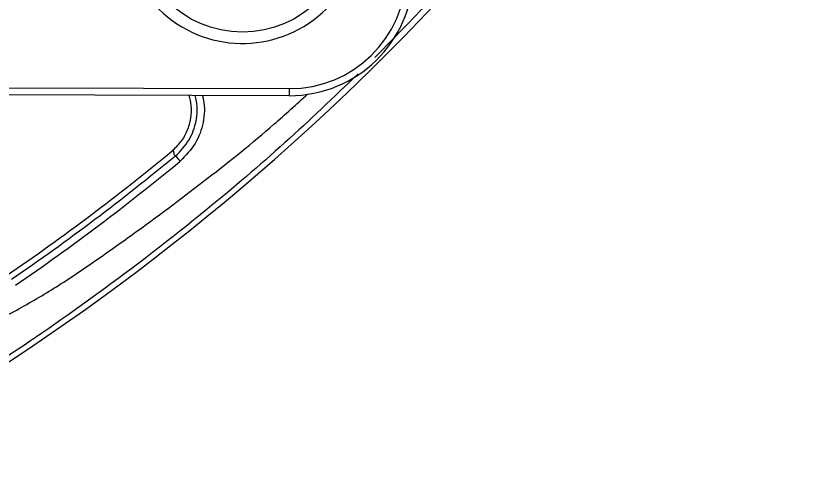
# Model space of a CAD drawing. Extents: x 6 to 134, y 3 to 97.
# Drawn here: x 131.025 to 132.67, y 37.679 to 38.666 of the extents above; entities that cross this region are included whole.
import ezdxf

# ---------------------------------------------------------------- set-up
doc = ezdxf.new("R2010")
doc.units = 0
doc.header["$MEASUREMENT"] = 0
doc.layers.add('OBJECT', color=7, linetype='CONTINUOUS')

msp = doc.modelspace()

# ---------------------------------------------------------------- linework, layer by layer
at = {"layer": 'OBJECT'}
for p, q in [((130.354, 38.5159), (131.6005, 38.5128)), ((131.6002, 38.498), (130.3364, 38.5012))]:
    msp.add_line(p, q, dxfattribs=at)
msp.add_circle((131.5019, 38.8578), 0.226, dxfattribs=at)
for centre, radius, start, end in [((128.8466, 41.5165), 3.0068, 273.8025, 340.2009), ((128.2573, 42.1288), 5.014, 297.4419, 331.6393), ((131.5019, 38.8578), 0.25, 141.3906, 128.3243), ((131.6009, 38.758), 0.26, 269.8575, 358.8575), ((131.6011, 38.7578), 0.245, 269.8575, 358.8575), ((131.3015, 38.5099), 0.299, 357.7218, 0.5614), ((128.2573, 42.1288), 4.861, 304.4383, 309.5727), ((128.2573, 42.1288), 4.8733, 304.4905, 309.5615), ((128.2573, 42.1288), 4.8883, 304.4906, 309.5614)]:
    msp.add_arc(centre, radius, start, end, dxfattribs=at)
for points, knots in [([(131.6083, 40.4874), (131.5745, 40.4036), (131.5063, 40.2345), (131.3739, 39.9924), (131.2182, 39.7591), (131.038, 39.5389), (130.8353, 39.335), (130.6127, 39.1512), (130.3733, 38.9901), (130.1203, 38.8536), (129.8579, 38.7434), (129.59, 38.6604), (129.3203, 38.6022), (129.1388, 38.5848), (129.0488, 38.5762)], [0, 0, 0, 0, 0.080321, 0.16194, 0.244772, 0.329378, 0.414487, 0.5, 0.585518, 0.670628, 0.755228, 0.838065, 0.919682, 1, 1, 1, 1]), ([(132.6602, 39.7552), (132.6215, 39.6857), (132.5468, 39.5515), (132.4132, 39.3415), (132.2679, 39.1354), (132.1236, 38.953), (131.9658, 38.7683), (131.8539, 38.6538), (131.7801, 38.5783)], [0, 0, 0, 0, 0.161716, 0.312424, 0.506122, 0.674313, 0.785455, 1, 1, 1, 1]), ([(131.7449, 38.5439), (131.694, 38.4952), (131.5913, 38.3968), (131.4088, 38.2415), (131.2093, 38.0871), (130.9906, 37.9364), (130.7791, 37.8043), (130.6303, 37.7244), (130.5572, 37.6851)], [0, 0, 0, 0, 0.143335, 0.289509, 0.487699, 0.65642, 0.830934, 1, 1, 1, 1]), ([(130.6716, 37.8783), (130.7028, 37.8923), (130.7644, 37.9199), (130.856, 37.9612), (130.9456, 38.004), (131.0326, 38.0494), (131.1176, 38.0991), (131.1992, 38.1554), (131.304, 38.2295), (131.428, 38.3227), (131.5475, 38.4183), (131.6152, 38.4799), (131.6386, 38.5012)], [0, 0, 0, 0, 0.088661, 0.175118, 0.26055, 0.346296, 0.429657, 0.51559, 0.603283, 0.762645, 0.917917, 1, 1, 1, 1]), ([(131.3541, 38.3819), (131.3606, 38.3881), (131.3737, 38.4005), (131.3869, 38.4244), (131.3944, 38.4504), (131.3957, 38.4758), (131.3918, 38.4916), (131.39, 38.4985)], [0, 0, 0, 0, 0.208535, 0.416876, 0.624933, 0.833324, 1, 1, 1, 1]), ([(131.3611, 38.3718), (131.3611, 38.3718), (131.3724, 38.3812), (131.3915, 38.4036), (131.4064, 38.4441), (131.4079, 38.4771), (131.4034, 38.4946), (131.4023, 38.4985)], [0, 0, 0, 0, 0.0000169, 0.3139612, 0.6134008, 0.9127486, 1, 1, 1, 1]), ([(131.4177, 38.4985), (131.4185, 38.4953), (131.4232, 38.4769), (131.4212, 38.4414), (131.4052, 38.3952), (131.3824, 38.3721), (131.3707, 38.3603)], [0, 0, 0, 0, 0.064693, 0.371444, 0.678286, 1, 1, 1, 1]), ([(131.3611, 38.3718), (131.3602, 38.3721), (131.3584, 38.3726), (131.3581, 38.3757), (131.3581, 38.3789), (131.3575, 38.3817), (131.3552, 38.3818), (131.3541, 38.3819)], [0, 0, 0, 0, 0.1989044, 0.3797239, 0.6199294, 0.801631, 1, 1, 1, 1])]:
    msp.add_open_spline(points, degree=3, knots=knots, dxfattribs=at)
msp.add_open_spline([(131.3611, 38.3718), (131.3613, 38.3716), (131.3616, 38.3712), (131.3638, 38.3686), (131.367, 38.3648), (131.3695, 38.3618), (131.3707, 38.3603)], degree=3, dxfattribs=at)

doc.saveas('drawing.dxf')
